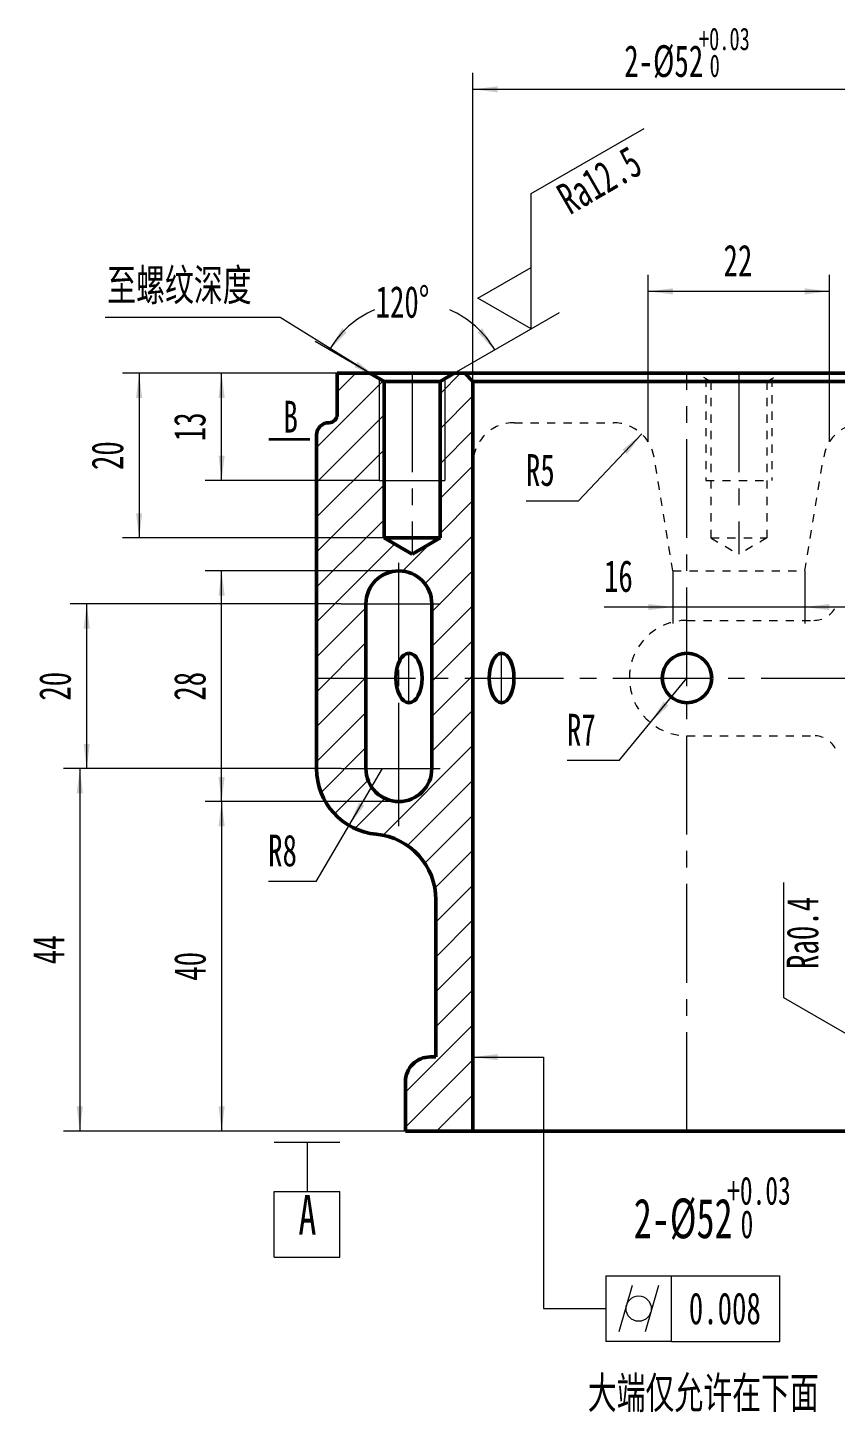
# Model space of a CAD drawing. Header units: millimetres. Extents: x -420 to 420, y -297 to 297.
# Drawn here: x -111.8 to -13.7, y 26.7 to 194.8 of the extents above; entities that cross this region are included whole.
import ezdxf

# ---------------------------------------------------------------- set-up
doc = ezdxf.new("R2010")
doc.units = ezdxf.units.MM
doc.set_wipeout_variables(frame=1)
doc.linetypes.add('点画线', pattern=[18, 12, -2, 2, -2])
doc.linetypes.add('虚线', pattern=[2, 1, -1])
doc.layers.get('0').update_dxf_attribs({"lineweight": 35})
for name, color, linetype, lineweight in [('EB0', 7, 'Continuous', 35), ('中心线层', 1, '点画线', 18), ('剖面线层', 7, 'Continuous', 18), ('尺寸线层', 7, 'Continuous', 18), ('虚线层', 6, '虚线', 18)]:
    doc.layers.add(name, color=color, linetype=linetype, lineweight=lineweight)
doc.styles.add('标准', font='', dxfattribs={"width": 0.667})
doc.styles.get('标准').set_extended_font_data('宋体')
doc.dimstyles.new('标准', dxfattribs={"dimtxt": 3.853125, "dimasz": 3, "dimexe": 2, "dimexo": 0, "dimgap": 1.672723958333334, "dimtad": 1, "dimdec": 3, "dimdsep": 46, "dimtxsty": '标准', "dimblk": '_CAXARROW', "dimcen": 0, "dimdle": 5, "dimclrd": 256, "dimclre": 256, "dimclrt": 256, "dimazin": 2, "dimtfac": 0.7071067811865475, "dimtdec": 3, "dimtofl": 0, "dimtmove": 0, "dimatfit": 3, "dimfxl": 0, "dimfrac": 2, "dimtolj": 1, "dimtzin": 0, "dimlwd": 18, "dimarcsym": 0})

# ---------------------------------------------------------------- blocks, each defined once
blk = doc.blocks.new('*X4')
at = {"layer": '尺寸线层', "linetype": 'Continuous', "lineweight": 18}
blk.add_hatch(color=256, dxfattribs=at).paths.add_polyline_path([(7.105427357601002e-15, -1.4210854715202e-14), (3.000000000000007, 0.3749999999999858), (3.000000000000007, -0.3750000000000142)], flags=0)
for p, q in [((7.105427357601002e-15, -1.4210854715202e-14), (8.588044596506116, -1.4210854715202e-14)), ((8.588044596506116, -1.4210854715202e-14), (8.588044596506116, -30.53834614392299)), ((16.12982955799209, -26.53834614392299), (24.12982955799209, -26.53834614392299)), ((16.12982955799209, -26.53834614392299), (16.12982955799209, -34.53834614392299)), ((24.12982955799209, -34.53834614392299), (24.12982955799209, -26.53834614392299)), ((24.12982955799209, -26.53834614392299), (37.28772955799207, -26.53834614392299)), ((37.28772955799207, -34.53834614392299), (37.28772955799207, -26.53834614392299)), ((19.32982955799208, -27.73834614392304), (17.72982955799211, -33.338346143923)), ((22.52982955799207, -27.73834614392304), (20.9298295579921, -33.338346143923)), ((8.588044596506116, -30.53834614392299), (16.12982955799209, -30.53834614392299)), ((24.12982955799209, -34.53834614392299), (16.12982955799209, -34.53834614392299)), ((24.12982955799209, -34.53834614392299), (37.28772955799207, -34.53834614392299))]:
    blk.add_line(p, q, dxfattribs=at)
blk.add_circle((20.12982955799209, -30.53834614392299), 1.536, dxfattribs=at)
at = {"layer": '尺寸线层', "linetype": 'Continuous', "lineweight": 18, "insert": (30.60169479236711, -30.53834614392299), "char_height": 3.853125, "width": 13.139557745625, "attachment_point": 5, "line_spacing_factor": 1.150569886022796, "style": '标准'}
blk.add_mtext('\\T1.001;0.008', dxfattribs=at)
blk = doc.blocks.new('*X5')
at = {"layer": '尺寸线层', "linetype": 'Continuous', "lineweight": 18, "char_height": 4.81640625, "attachment_point": 1, "line_spacing_factor": 1.150569886022796, "style": '标准'}
for s, insert, width in [('\\T1.001;{\\H0.707107x;+0.03}', (-26.85798151883922, 55.34763865284432), 16.1666055843606), ('\\T1.001;2-%%C52', (-38.19858261182418, 52.69276809815682), 38.5797991624856), ('\\T1.001;{\\H0.707107x;0}', (-25.22837782218926, 51.28207642237557), 16.1666055843606)]:
    blk.add_mtext(s, dxfattribs=dict(at, insert=insert, width=width))
blk = doc.blocks.new('*X6')
at = {"layer": '尺寸线层', "linetype": 'Continuous', "lineweight": 18, "transparency": 16777216}
for points in [[(-75.18192948906096, 155.7230660891366), (-73.0984920971191, 157.8350606095965), (-73.63050144650856, 158.3637060977662)], [(-55.09070055293017, 155.7230660891368), (-57.17413794487203, 157.8350606095966), (-56.64212859548252, 158.3637060977662)]]:
    blk.add_hatch(color=256, dxfattribs=at).paths.add_polyline_path(points, flags=0)
for p, q in [((-70.26836582856447, 152.8862187870686), (-76.9139802966298, 156.7230660891366)), ((-60.00426421342672, 152.8862187870686), (-53.35864974536128, 156.7230660891368))]:
    blk.add_line(p, q, dxfattribs=at)
for radius, start, end in [(11.59967643462557, 113.2395117739876, 149.9999999999984), (11.59967643462558, 30.00000000000072, 66.76048822601142)]:
    blk.add_arc((-65.1363150209956, 149.9232278718239), radius, start, end, dxfattribs=at)
at = {"layer": '尺寸线层', "linetype": 'Continuous', "lineweight": 18, "transparency": 16777216, "insert": (-66.2999694741206, 161.5229043064495), "char_height": 3.853125, "width": 9.603019110000005, "attachment_point": 5, "line_spacing_factor": 1.150569886022796, "style": '标准'}
blk.add_mtext('\\T1.001;120%%D', dxfattribs=at)
blk = doc.blocks.new('_CAXARROW')
blk.add_hatch(color=256).paths.add_polyline_path([(0, 0), (-1, 0.125), (-1, -0.125)], flags=0)
blk = doc.blocks.new('*X7')
at = {"layer": '尺寸线层', "linetype": 'Continuous', "lineweight": 18, "transparency": 16777216}
for points in [[(-36.4363150209918, 162.8317230713685), (-33.4363150209918, 162.4567230713685), (-33.4363150209918, 163.2067230713685)], [(-14.4363150209918, 162.8317230713685), (-17.4363150209918, 162.4567230713685), (-17.4363150209918, 163.2067230713685)]]:
    blk.add_hatch(color=256, dxfattribs=at).paths.add_polyline_path(points, flags=0)
for p, q in [((-36.4363150209918, 144.5431704995143), (-36.4363150209918, 164.8317230713685)), ((-14.4363150209918, 144.5431704995143), (-14.4363150209918, 164.8317230713685)), ((-14.4363150209918, 162.8317230713685), (-36.4363150209918, 162.8317230713685))]:
    blk.add_line(p, q, dxfattribs=at)
at = {"layer": '尺寸线层', "linetype": 'Continuous', "lineweight": 18, "transparency": 16777216, "insert": (-25.55054377099179, 166.5717230713685), "char_height": 3.853125, "width": 4.864389729374999, "attachment_point": 5, "line_spacing_factor": 1.150569886022796, "style": '标准'}
blk.add_mtext('\\T1.001;22', dxfattribs=at)
blk = doc.blocks.new('*X8')
at = {"layer": '尺寸线层', "linetype": 'Continuous', "lineweight": 18, "transparency": 16777216}
for points in [[(-33.43631502099186, 124.5028872782784), (-36.43631502099186, 124.1278872782784), (-36.43631502099186, 124.8778872782784)], [(-17.43631502099174, 124.5028872782784), (-14.43631502099174, 124.1278872782784), (-14.43631502099174, 124.8778872782784)]]:
    blk.add_hatch(color=256, dxfattribs=at).paths.add_polyline_path(points, flags=0)
for p, q in [((-33.43631502099186, 128.8862187870688), (-33.43631502099186, 122.5028872782784)), ((-17.43631502099174, 128.8862187870689), (-17.43631502099174, 122.5028872782784)), ((-12.43631502099174, 124.5028872782784), (-41.79948502099182, 124.5028872782784))]:
    blk.add_line(p, q, dxfattribs=at)
at = {"layer": '尺寸线层', "linetype": 'Continuous', "lineweight": 18, "transparency": 16777216, "insert": (-40.06785080224185, 128.2428872782784), "char_height": 3.853125, "width": 4.564552385624999, "attachment_point": 5, "line_spacing_factor": 1.150569886022796, "style": '标准'}
blk.add_mtext('\\T1.001;16', dxfattribs=at)
blk = doc.blocks.new('*X9')
at = {"layer": '尺寸线层', "linetype": 'Continuous', "lineweight": 18, "transparency": 16777216}
blk.add_hatch(color=256, dxfattribs=at).paths.add_polyline_path([(-37.23615233439193, 145.5187511295164), (-39.02519128584368, 143.0815468643412), (-39.57007113722676, 143.596916583627)], flags=0)
for p, q in [((-37.23615233439193, 145.5187511295164), (-44.9461634254634, 137.3672638762752)), ((-44.9461634254634, 137.3672638762752), (-51.27732342546341, 137.3672638762752))]:
    blk.add_line(p, q, dxfattribs=at)
at = {"layer": '尺寸线层', "linetype": 'Continuous', "lineweight": 18, "transparency": 16777216, "insert": (-49.55996717546337, 141.1072638762752), "char_height": 3.853125, "width": 4.950057541875005, "attachment_point": 5, "line_spacing_factor": 1.150569886022796, "style": '标准'}
blk.add_mtext('\\T1.001;R5', dxfattribs=at)
blk = doc.blocks.new('*X54')
at = {"layer": '尺寸线层', "linetype": 'Continuous', "lineweight": 18}
blk.add_hatch(color=256, dxfattribs=at).paths.add_polyline_path([(-69.40234042478005, 152.3862187870686), (-72.15073311423203, 153.6459658349187), (-71.75607560431655, 154.2837318185423)], flags=0)
for p, q in [((-81.14382233567318, 159.6519935895165), (-102.4396223356732, 159.6519935895165)), ((-69.40234042478005, 152.3862187870686), (-81.14382233567318, 159.6519935895165))]:
    blk.add_line(p, q, dxfattribs=at)
at = {"layer": '尺寸线层', "linetype": 'Continuous', "lineweight": 18, "insert": (-93.39880710129817, 163.3919935895165), "char_height": 3.853125, "width": 26.846407745625, "attachment_point": 5, "line_spacing_factor": 1.150569886022796, "style": '标准'}
blk.add_mtext('\\T1.001;至螺纹深度', dxfattribs=at)
blk = doc.blocks.new('*X57')
at = {"layer": '尺寸线层', "linetype": 'Continuous', "lineweight": 18, "transparency": 16777216}
blk.add_hatch(color=256, dxfattribs=at).paths.add_polyline_path([(-72.78845721462619, 97.98838263051948), (-71.5922399618529, 100.7650153545518), (-70.94556782217643, 100.385127023899)], flags=0)
for q in [(-68.73631502099545, 104.8862187870686), (-82.59691369755228, 91.17876857805896)]:
    blk.add_line((-76.78877322649856, 91.17876857805896), q, dxfattribs=at)
at = {"layer": '尺寸线层', "linetype": 'Continuous', "lineweight": 18, "transparency": 16777216, "insert": (-80.87241846317731, 94.91876857805896), "char_height": 3.853125, "width": 4.971474494999995, "attachment_point": 5, "line_spacing_factor": 1.150569886022796, "style": '标准'}
blk.add_mtext('\\T1.001;R8', dxfattribs=at)
blk = doc.blocks.new('*X58')
at = {"layer": '尺寸线层', "linetype": 'Continuous', "lineweight": 18, "transparency": 16777216}
for points in [[(-88.27570611492143, 100.8862187870686), (-87.90070611492143, 97.88621878706863), (-88.65070611492143, 97.88621878706863)], [(-88.27570611492143, 60.88621878706863), (-87.90070611492143, 63.88621878706863), (-88.65070611492143, 63.88621878706863)]]:
    blk.add_hatch(color=256, dxfattribs=at).paths.add_polyline_path(points, flags=0)
for p, q in [((-66.7363150209955, 100.8862187870686), (-90.27570611492143, 100.8862187870686)), ((-88.27570611492143, 100.8862187870686), (-88.27570611492143, 60.88621878706863)), ((-65.93631502099589, 60.88621878706863), (-90.27570611492143, 60.88621878706863))]:
    blk.add_line(p, q, dxfattribs=at)
at = {"layer": '尺寸线层', "linetype": 'Continuous', "lineweight": 18, "transparency": 16777216, "insert": (-92.10851291179638, 80.88621378706864), "char_height": 3.853125, "width": 5.014308401249998, "attachment_point": 5, "rotation": 90, "line_spacing_factor": 1.150569886022796, "style": '标准'}
blk.add_mtext('\\T1.001;40', dxfattribs=at)
blk = doc.blocks.new('*X59')
at = {"layer": '尺寸线层', "linetype": 'Continuous', "lineweight": 18, "transparency": 16777216}
for points in [[(-88.27570611492138, 128.8862187870686), (-88.65070611492138, 125.8862187870686), (-87.90070611492138, 125.8862187870686)], [(-88.27570611492143, 100.8862187870686), (-88.65070611492143, 103.8862187870686), (-87.90070611492143, 103.8862187870686)]]:
    blk.add_hatch(color=256, dxfattribs=at).paths.add_polyline_path(points, flags=0)
for p, q in [((-66.73631502099545, 128.8862187870686), (-90.27570611492138, 128.8862187870686)), ((-88.27570611492143, 100.8862187870686), (-88.27570611492138, 128.8862187870686)), ((-66.7363150209955, 100.8862187870686), (-90.27570611492143, 100.8862187870686))]:
    blk.add_line(p, q, dxfattribs=at)
at = {"layer": '尺寸线层', "linetype": 'Continuous', "lineweight": 18, "transparency": 16777216, "insert": (-92.12279088054639, 114.8862237870686), "char_height": 3.853125, "width": 4.885806682500011, "attachment_point": 5, "rotation": 89.99999999999994, "line_spacing_factor": 1.150569886022796, "style": '标准'}
blk.add_mtext('\\T1.001;28', dxfattribs=at)
blk = doc.blocks.new('*X60')
at = {"layer": '尺寸线层', "linetype": 'Continuous', "lineweight": 18, "transparency": 16777216}
for points in [[(-88.27570611492143, 152.8862187870686), (-88.65070611492143, 149.8862187870686), (-87.90070611492143, 149.8862187870686)], [(-88.27570611492143, 139.8862187870686), (-88.65070611492143, 142.8862187870686), (-87.90070611492143, 142.8862187870686)]]:
    blk.add_hatch(color=256, dxfattribs=at).paths.add_polyline_path(points, flags=0)
for p, q in [((-69.1363150209956, 152.8862187870686), (-90.27570611492143, 152.8862187870686)), ((-88.27570611492143, 139.8862187870686), (-88.27570611492143, 152.8862187870686)), ((-69.1363150209956, 139.8862187870686), (-90.27570611492143, 139.8862187870686))]:
    blk.add_line(p, q, dxfattribs=at)
at = {"layer": '尺寸线层', "linetype": 'Continuous', "lineweight": 18, "transparency": 16777216, "insert": (-92.12992986492138, 146.3862237870686), "char_height": 3.853125, "width": 4.521718479374996, "attachment_point": 5, "rotation": 90, "line_spacing_factor": 1.150569886022796, "style": '标准'}
blk.add_mtext('\\T1.001;13', dxfattribs=at)
blk = doc.blocks.new('*X61')
at = {"layer": '尺寸线层', "linetype": 'Continuous', "lineweight": 18, "transparency": 16777216}
for points in [[(-98.29745589778571, 152.8862187870686), (-97.92245589778571, 149.8862187870686), (-98.67245589778571, 149.8862187870686)], [(-98.29745589778571, 132.8862187870686), (-97.92245589778571, 135.8862187870686), (-98.67245589778571, 135.8862187870686)]]:
    blk.add_hatch(color=256, dxfattribs=at).paths.add_polyline_path(points, flags=0)
for p, q in [((-68.53631502099563, 152.8862187870686), (-100.2974558977857, 152.8862187870686)), ((-98.29745589778571, 152.8862187870686), (-98.29745589778571, 132.8862187870686)), ((-68.53631502099557, 132.8862187870686), (-100.2974558977857, 132.8862187870686))]:
    blk.add_line(p, q, dxfattribs=at)
at = {"layer": '尺寸线层', "linetype": 'Continuous', "lineweight": 18, "transparency": 16777216, "insert": (-102.1302626946607, 142.8862137870686), "char_height": 3.853125, "width": 4.928640588749971, "attachment_point": 5, "rotation": 90, "line_spacing_factor": 1.150569886022796, "style": '标准'}
blk.add_mtext('\\T1.001;20', dxfattribs=at)
blk = doc.blocks.new('*X62')
at = {"layer": '尺寸线层', "linetype": 'Continuous', "lineweight": 18, "transparency": 16777216}
blk.add_hatch(color=256, dxfattribs=at).paths.add_polyline_path([(-36.18130536214653, 110.4786258967818), (-34.56600197791886, 113.0342901894663), (-33.98661702538817, 112.5580412243431)], flags=0)
for q in [(-31.73631502099619, 115.8862187870686), (-46.29906502099186, 105.872004099661)]:
    blk.add_line((-39.96790502099185, 105.872004099661), q, dxfattribs=at)
at = {"layer": '尺寸线层', "linetype": 'Continuous', "lineweight": 18, "transparency": 16777216, "insert": (-44.57456978661682, 109.612004099661), "char_height": 3.853125, "width": 4.971474494999995, "attachment_point": 5, "line_spacing_factor": 1.150569886022796, "style": '标准'}
blk.add_mtext('\\T1.001;R7', dxfattribs=at)
blk = doc.blocks.new('*X64')
at = {"layer": '尺寸线层', "linetype": 'Continuous', "lineweight": 35}
for p, q in [((-2.494323435578508, -1.205152455108248), (2.505676564421492, -1.205152455108248)), ((161.0992192666867, -1.205152455108248), (166.0992192666867, -1.205152455108248))]:
    blk.add_line(p, q, dxfattribs=at)
at = {"layer": '尺寸线层', "linetype": 'Continuous', "lineweight": 18, "char_height": 3.853125, "attachment_point": 7, "line_spacing_factor": 1.150569886022796, "style": '标准'}
for insert, width in [((-0.6974728206683135, -0.4202559401641111), 2.462949609375), ((162.7598849026901, -0.3601166441608257), 2.462949609374988)]:
    blk.add_mtext('\\T1.001;B', dxfattribs=dict(at, insert=insert, width=width))
blk = doc.blocks.new('*X69')
at = {"layer": '尺寸线层', "linetype": 'Continuous', "lineweight": 18}
for p, q in [((-8.526512829121202e-14, 16.42076541618366), (13.72878895704921, 24.34708541618375)), ((7.105427357601002e-15, 0), (-8.526512829121202e-14, 16.42076541618366)), ((-6.464000000000013, 3.731992140041712), (-3.552713678800501e-14, 7.46398428008348)), ((7.105427357601002e-15, 0), (-6.464000000000013, 3.731992140041712)), ((-2.681030642571464, -1.547893763194168), (3.464101615137821, 1.999999999999886))]:
    blk.add_line(p, q, dxfattribs=at)
at = {"layer": '尺寸线层', "linetype": 'Continuous', "lineweight": 18, "insert": (7.549690688524589, 17.61264412407351), "char_height": 3.853125, "width": 22.54294235395696, "attachment_point": 5, "rotation": 30.000000000000323, "line_spacing_factor": 1.150569886022796, "style": '标准'}
blk.add_mtext('\\T1.001; Ra12.5 ', dxfattribs=at)
blk = doc.blocks.new('*X78')
at = {"layer": '尺寸线层', "linetype": 'Continuous', "lineweight": 18}
for p, q in [((-14.22080000000003, 8.210382708091814), (-14.22080000000006, 22.23144270809181)), ((0, 0), (-14.22080000000003, 8.210382708091814)), ((-6.463999999999996, -3.73199214004174), (-6.464000000000012, 3.73199214004174)), ((0, 0), (-6.463999999999996, -3.73199214004174))]:
    blk.add_line(p, q, dxfattribs=at)
at = {"layer": '尺寸线层', "linetype": 'Continuous', "lineweight": 18, "insert": (-11.93550379000002, 15.22091270809182), "char_height": 3.853125, "width": 16.46192685000001, "attachment_point": 5, "rotation": 90.00000000000013, "line_spacing_factor": 1.150569886022796, "style": '标准'}
blk.add_mtext('\\T1.001; Ra0.4 ', dxfattribs=at)
blk = doc.blocks.new('*X80')
at = {"layer": '尺寸线层', "linetype": 'Continuous', "lineweight": 18, "char_height": 3.853125, "attachment_point": 1, "line_spacing_factor": 1.150569886022796, "style": '标准'}
for s, insert, width in [('\\T1.001;{\\H0.707107x;+0.03}', (-30.28699218222971, 194.8417459395161), 12.93328446748848), ('\\T1.001;2-%%C52', (-39.35947305661768, 192.7178494957661), 30.86383932998848), ('\\T1.001;{\\H0.707107x;0}', (-28.98330922490974, 191.5892961551411), 12.93328446748848)]:
    blk.add_mtext(s, dxfattribs=dict(at, insert=insert, width=width))
blk = doc.blocks.new('*X79')
at = {"layer": '尺寸线层', "linetype": 'Continuous', "lineweight": 18, "transparency": 16777216}
for points in [[(-57.73631502099556, 187.3562865340515), (-54.73631502099556, 186.9812865340515), (-54.73631502099556, 187.7312865340515)], [(-5.736315020995559, 187.3562865340515), (-8.736315020995558, 186.9812865340515), (-8.736315020995558, 187.7312865340515)]]:
    blk.add_hatch(color=256, dxfattribs=at).paths.add_polyline_path(points, flags=0)
for p, q in [((-57.73631502099556, 151.8862187870686), (-57.73631502099556, 189.3562865340515)), ((-5.736315020995562, 151.8862187870686), (-5.736315020995559, 189.3562865340515)), ((-5.736315020995559, 187.3562865340515), (-57.73631502099556, 187.3562865340515))]:
    blk.add_line(p, q, dxfattribs=at)
blk.add_blockref('*X80', (0, 0), dxfattribs=at)
blk = doc.blocks.new('*X96')
at = {"layer": '尺寸线层', "linetype": 'Continuous', "lineweight": 18, "transparency": 16777216}
for points in [[(-105.5059992643275, 104.8862187870686), (-105.1309992643275, 101.8862187870686), (-105.8809992643275, 101.8862187870686)], [(-105.5059992643275, 60.88621878706863), (-105.1309992643275, 63.88621878706863), (-105.8809992643275, 63.88621878706863)]]:
    blk.add_hatch(color=256, dxfattribs=at).paths.add_polyline_path(points, flags=0)
for p, q in [((-73.73631502099545, 104.8862187870686), (-107.5059992643275, 104.8862187870686)), ((-105.5059992643275, 104.8862187870686), (-105.5059992643275, 60.88621878706863)), ((-65.93631502099589, 60.88621878706863), (-107.5059992643275, 60.88621878706863))]:
    blk.add_line(p, q, dxfattribs=at)
at = {"layer": '尺寸线层', "linetype": 'Continuous', "lineweight": 18, "transparency": 16777216, "insert": (-109.3102501237025, 82.88621378706861), "char_height": 3.853125, "width": 5.099976213750026, "attachment_point": 5, "rotation": 90, "line_spacing_factor": 1.150569886022796, "style": '标准'}
blk.add_mtext('\\T1.001;44', dxfattribs=at)
blk = doc.blocks.new('*X97')
at = {"layer": '尺寸线层', "linetype": 'Continuous', "lineweight": 18, "transparency": 16777216}
for points in [[(-104.6641733516709, 124.8862187870686), (-105.0391733516709, 121.8862187870686), (-104.2891733516709, 121.8862187870686)], [(-104.6641733516709, 104.8862187870686), (-105.0391733516709, 107.8862187870686), (-104.2891733516709, 107.8862187870686)]]:
    blk.add_hatch(color=256, dxfattribs=at).paths.add_polyline_path(points, flags=0)
for p, q in [((-73.7363150209955, 124.8862187870686), (-106.6641733516709, 124.8862187870686)), ((-104.6641733516709, 104.8862187870686), (-104.6641733516709, 124.8862187870686)), ((-73.73631502099545, 104.8862187870686), (-106.6641733516709, 104.8862187870686))]:
    blk.add_line(p, q, dxfattribs=at)
at = {"layer": '尺寸线层', "linetype": 'Continuous', "lineweight": 18, "transparency": 16777216, "insert": (-108.4969801485459, 114.8862237870686), "char_height": 3.853125, "width": 4.928640588750014, "attachment_point": 5, "rotation": 90, "line_spacing_factor": 1.150569886022796, "style": '标准'}
blk.add_mtext('\\T1.001;20', dxfattribs=at)

msp = doc.modelspace()

# ---------------------------------------------------------------- hatches: boundary and pattern name
at = {"layer": '剖面线层', "linetype": 'Continuous', "lineweight": 18}
h = msp.add_hatch(dxfattribs=at)
h.set_pattern_fill('无图案', color=256, scale=3, angle=45, style=0, pattern_type=0)
h.set_pattern_definition([(45, (0, 0), (-2.121320343559642, 2.121320343559643), [])])
edge = h.paths.add_edge_path(flags=0)
edge.add_arc((-70.23632036434346, 88.95668160116554), 8.00000534334795, 0, 84.62060359158295)
edge.add_line((-62.23631502099556, 69.88621878706863), (-62.23631502099556, 88.95668160116554))
edge.add_line((-62.93631502089414, 69.88621878706863), (-62.23631502099556, 69.88621878706863))
edge.add_arc((-62.93631502089416, 66.88621878696688), 3.000000000101736, 90, 180.0000000000003)
edge.add_line((-65.93631502099589, 60.88621878706863), (-65.93631502099589, 66.88621878696688))
edge.add_line((-57.73631502099551, 60.88621878706863), (-65.93631502099589, 60.88621878706863))
edge.add_line((-57.73631502099551, 115.8862187870686), (-57.73631502099551, 60.88621878706863))
edge.add_line((-62.73631502099551, 115.8862187870686), (-57.73631502099551, 115.8862187870686))
edge.add_line((-62.73631502099551, 104.8862187870686), (-62.73631502099551, 115.8862187870686))
edge.add_arc((-66.73631502099545, 104.8862187870686), 4.000000000000014, 270, 359.9999999999998)
edge.add_arc((-66.73631502099542, 104.8862187870686), 4.000000000000028, 180, 269.9999999999998)
edge.add_line((-70.7363150209955, 115.8862187870686), (-70.7363150209955, 104.8862187870686))
edge.add_line((-76.73631502099539, 115.8862187870686), (-70.7363150209955, 115.8862187870686))
edge.add_line((-76.73631502099539, 104.8862187870686), (-76.73631502099539, 115.8862187870686))
edge.add_arc((-68.73631502099548, 104.8862187870686), 7.999999999999915, 179.9999999999999, 264.620603591583)
edge = h.paths.add_edge_path(flags=0)
edge.add_line((-61.1363150209956, 139.8862187870686), (-61.73631502099556, 139.8862187870686))
edge.add_line((-61.1363150209956, 152.2326289485824), (-61.1363150209956, 139.8862187870686))
edge.add_line((-61.73631502099551, 151.8862187870686), (-61.1363150209956, 152.2326289485824))
edge.add_line((-61.73631502099556, 139.8862187870686), (-61.73631502099551, 151.8862187870686))
edge.add_line((-68.53631502099557, 139.8862187870686), (-69.1363150209956, 139.8862187870686))
edge.add_line((-68.53631502099563, 151.8862187870686), (-68.53631502099557, 139.8862187870686))
edge.add_line((-69.13631502099565, 152.2326289485824), (-68.53631502099563, 151.8862187870686))
edge.add_line((-69.1363150209956, 139.8862187870686), (-69.13631502099565, 152.2326289485824))
edge.add_line((-70.7363150209955, 115.8862187870686), (-76.73631502099539, 115.8862187870686))
edge.add_line((-70.7363150209955, 124.8862187870686), (-70.7363150209955, 115.8862187870686))
edge.add_arc((-66.73631502099549, 124.8862187870686), 4, 90.0000000000002, 180.0000000000002)
edge.add_arc((-66.73631502099553, 124.8862187870686), 4.000000000000014, 2.035554996136644e-13, 89.9999999999998)
edge.add_line((-62.73631502099551, 115.8862187870686), (-62.73631502099551, 124.8862187870686))
edge.add_line((-57.73631502099551, 115.8862187870686), (-62.73631502099551, 115.8862187870686))
edge.add_line((-57.73631502099551, 141.8862187869669), (-57.73631502099551, 115.8862187870686))
edge.add_line((-57.73631502099556, 151.8862187870686), (-57.73631502099551, 141.8862187869669))
edge.add_line((-58.73631502099551, 152.8862187870686), (-57.73631502099556, 151.8862187870686))
edge.add_line((-60.00426421342672, 152.8862187870686), (-58.73631502099551, 152.8862187870686))
edge.add_line((-61.1363150209956, 152.2326289485824), (-60.00426421342672, 152.8862187870686))
edge.add_line((-61.1363150209956, 139.8862187870686), (-61.1363150209956, 152.2326289485824))
edge.add_line((-61.73631502099556, 139.8862187870686), (-61.1363150209956, 139.8862187870686))
edge.add_line((-61.73631502099562, 132.8862187870686), (-61.73631502099556, 139.8862187870686))
edge.add_line((-65.1363150209956, 130.9232278718239), (-61.73631502099562, 132.8862187870686))
edge.add_line((-68.53631502099557, 132.8862187870686), (-65.1363150209956, 130.9232278718239))
edge.add_line((-68.53631502099557, 139.8862187870686), (-68.53631502099557, 132.8862187870686))
edge.add_line((-69.1363150209956, 139.8862187870686), (-68.53631502099557, 139.8862187870686))
edge.add_line((-69.1363150209956, 152.2326289485824), (-69.1363150209956, 139.8862187870686))
edge.add_line((-70.26836582856447, 152.8862187870686), (-69.1363150209956, 152.2326289485824))
edge.add_line((-74.23631502099545, 152.8862187870686), (-70.26836582856447, 152.8862187870686))
edge.add_line((-74.23631502099545, 147.8863288069006), (-74.23631502099545, 152.8862187870686))
edge.add_arc((-75.23631502079205, 147.8862187868654), 1.000000005849017, 269.9999999884763, 360.0063036721307)
edge.add_arc((-75.23631502099319, 145.3862187870665), 1.499999993949871, 89.99999999999946, 180)
edge.add_line((-76.73631502099539, 115.8862187870686), (-76.73631502099545, 145.3862187870665))

# ---------------------------------------------------------------- linework, layer by layer
at = {"layer": 'EB0', "linetype": 'Continuous', "lineweight": 50}
for p, q in [((-74.23631502099545, 152.8862187870686), (77.36368497900355, 152.8862187870686)), ((-74.23631502099545, 152.8862187870686), (-74.23631502099528, 147.8862187869496)), ((-68.53631502099563, 151.8862187870686), (-70.26836582856447, 152.8862187870686)), ((-68.53631502099563, 151.8862187870686), (-68.53631502099557, 132.8862187870686)), ((-68.53631502099563, 151.8862187870686), (-61.73631502099551, 151.8862187870686)), ((-61.73631502099556, 151.8862187870686), (-60.00426421342672, 152.8862187870686)), ((-61.73631502099551, 151.8862187870686), (-61.73631502099562, 132.8862187870686)), ((-57.73631502099556, 151.8862187870686), (-58.73631502099556, 152.8862187870686)), ((-57.73631502099556, 151.8862187870686), (-5.736315020995562, 151.8862187870686)), ((-57.73631502099551, 60.88621878706869), (-57.73631502099556, 151.8862187870686)), ((-76.73631502099539, 104.8862187870686), (-76.73631502099545, 145.3862193265462)), ((-68.53631502099557, 132.8862187870686), (-65.1363150209956, 130.9232278718239)), ((-68.53631502099557, 132.8862187870686), (-61.73631502099579, 132.8862187870686)), ((-61.73631502099562, 132.8862187870686), (-65.1363150209956, 130.9232278718239)), ((-70.7363150209955, 124.8862187870686), (-70.7363150209955, 104.8862187870687)), ((-62.73631502099551, 124.8862187870686), (-62.73631502099551, 104.8862187870687)), ((-62.23631502099551, 69.88621878706863), (-62.23631502099556, 88.95668356373477)), ((-62.93631483747652, 69.88621878706863), (-62.23631502099556, 69.88621878706863)), ((-65.93631502099589, 60.88621878706869), (-65.93631502099583, 66.8862187869247)), ((-65.93631502099589, 60.88621878706863), (69.06368497900428, 60.88621878706863))]:
    msp.add_line(p, q, dxfattribs=at)
at = {"layer": 'EB0', "linetype": 'Continuous', "lineweight": 18}
for p, q in [((-69.1363150209956, 152.2326289485824), (-69.1363150209956, 139.8862187870686)), ((-61.1363150209956, 152.2326289485824), (-61.1363150209956, 139.8862187870686)), ((-69.1363150209956, 139.8862187870686), (-61.1363150209956, 139.8862187870686))]:
    msp.add_line(p, q, dxfattribs=at)
at = {"layer": 'EB0', "color": 7, "linetype": 'Continuous', "lineweight": 18}
for p, q in [((-81.89501850898245, 59.55288545373529), (-73.89501850898245, 59.55288545373529)), ((-77.89501850898245, 59.55288545373529), (-77.89501850898245, 53.55288545373529)), ((-81.89501850898246, 53.55288545373546), (-73.89501850898246, 53.55288545373526)), ((-81.89501850898245, 45.55288545382378), (-81.89501850898245, 53.55288545373529)), ((-73.89501850898245, 45.55288545382378), (-73.89501850898245, 53.55288545373529)), ((-81.89501850898246, 45.55288545373511), (-73.89501850898246, 45.55288545373531))]:
    msp.add_line(p, q, dxfattribs=at)
at = {"layer": 'EB0', "linetype": 'Continuous', "lineweight": 50}
msp.add_circle((-31.73631502099619, 115.8862187870686), 3, dxfattribs=at)
for centre, radius, start, end in [((-75.23631502099317, 145.3862187870665), 1.500000000002217, 90, 180.0000000000738), ((-75.23631502079206, 147.8862187868654), 0.9999999997966711, 270.0000000048227, 9.648530683649687e-09), ((-66.7363150209955, 124.8862187870686), 4, 0, 180), ((-68.73631502099545, 104.8862187870686), 8, 180, 264.6206219475832), ((-66.73631502099545, 104.8862187870686), 4, 180, 0), ((-70.23632036434344, 88.95668160116554), 8.000005343348153, 1.481241919259231e-05, 84.62058523895499), ((-62.93631502089414, 66.88621878696688), 3.00000000010175, 90.00000000080783, 180.0000000016157)]:
    msp.add_arc(centre, radius, start, end, dxfattribs=at)
for centre, major_axis, ratio in [((-65.51130439392318, 115.8862187870685), (1.836970198721029e-16, 3), 0.53335815010837), ((-54.25297414472556, 115.8862187870685), (1.836970198721041e-16, 3.000000000000018), 0.4999990835560879)]:
    msp.add_ellipse(centre, major_axis=major_axis, ratio=ratio, dxfattribs=at)
at = {"layer": '中心线层', "linetype": '点画线', "lineweight": 18}
for p, q in [((-65.1363150209956, 152.8862187870686), (-65.1363150209956, 130.9232278718239)), ((-31.73631502099556, 60.88621878706869), (-31.73631502099556, 152.8862187870686)), ((-25.4363150209918, 152.8862187870686), (-25.4363150209918, 130.9232278718239)), ((-66.7363150209955, 117.8862187870686), (-66.7363150209955, 131.8862187870686)), ((-66.7363150209955, 100.8862187870686), (-66.73631502099545, 128.8862187870686)), ((-73.7363150209955, 124.8862187870686), (-59.73631502099551, 124.8862187870686)), ((-65.51130439392318, 112.8862187870685), (-65.51130439392318, 118.8862187870686)), ((-54.25297414472556, 112.8862187870685), (-54.25297414472556, 118.8862187870685)), ((-76.73631502099539, 115.8862187870686), (75.24812795387237, 115.8862187870686)), ((-66.73631502099545, 97.88621878706863), (-66.73631502099545, 111.8862187870686)), ((-73.73631502099545, 104.8862187870686), (-59.73631502099545, 104.8862187870686))]:
    msp.add_line(p, q, dxfattribs=at)
at = {"layer": '虚线层', "color": 6, "linetype": '虚线', "lineweight": 18}
for p, q in [((-28.83631502099183, 151.8862187870686), (-30.56836582856067, 152.8862187870686)), ((-29.4363150209918, 152.2326289485824), (-29.4363150209918, 139.8862187870686)), ((-28.83631502099183, 151.8862187870687), (-28.83631502099178, 132.8862187870686)), ((-22.03631502099176, 151.8862187870686), (-20.30426421342293, 152.8862187870686)), ((-22.03631502099176, 151.8862187870686), (-22.03631502099182, 132.8862187870686)), ((-21.4363150209918, 152.2326289485824), (-21.4363150209918, 139.8862187870686)), ((-52.7363150208937, 146.8862187870686), (-40.67195046314112, 146.8862187870686)), ((-33.43631502099186, 128.8862187870688), (-35.7399808437317, 142.7082137235082)), ((-17.43631502099174, 128.8862187870688), (-15.1326491982519, 142.7082137235082)), ((-29.4363150209918, 139.8862187870686), (-21.4363150209918, 139.8862187870686)), ((-28.83631502099178, 132.8862187870686), (-22.03631502099199, 132.8862187870686)), ((-28.83631502099178, 132.8862187870686), (-25.4363150209918, 130.9232278718239)), ((-22.03631502099182, 132.8862187870686), (-25.4363150209918, 130.9232278718239)), ((-33.43631502099186, 128.8862187870688), (-17.43631502099174, 128.8862187870689)), ((-31.73631502099624, 122.8862187870686), (-16.33184729246148, 122.8862187870686)), ((-31.73631502099619, 108.8862187870686), (-16.33184729246148, 108.8862187870686))]:
    msp.add_line(p, q, dxfattribs=at)
for centre, radius, start, end in [((-52.7363150208937, 141.8862187869669), 5.00000000010175, 90.00000000048233, 180.000000000964), ((-40.6719504632307, 141.8862187866806), 5.000000000388051, 9.462322210789276, 90), ((-10.2006795787529, 141.8862187866806), 5.000000000388042, 90.00000000102608, 170.5376777902379), ((-16.33184910635271, 125.8862254632729), 3.000006676204842, 270.0000346426934, 330.8035040511046), ((-31.73631502099619, 115.8862187870686), 7, 90, 270), ((-16.33184910635271, 105.8862121108643), 3.000006676204838, 29.19649594889663, 89.99996535730783)]:
    msp.add_arc(centre, radius, start, end, dxfattribs=at)

# ---------------------------------------------------------------- block references
at = {"layer": 'EB0', "linetype": 'Continuous', "lineweight": 18}
msp.add_blockref('*X64', (-80.05665638790748, 146.1083514643405), dxfattribs=at)
at = {"layer": '尺寸线层', "linetype": 'Continuous', "lineweight": 18}
for name, p in [('*X54', (0, 0)), ('*X78', (-5.736315020995564, 68.84234969432983)), ('*X5', (0, 0))]:
    msp.add_blockref(name, p, dxfattribs=at)

# ---------------------------------------------------------------- texts
at = {"layer": '尺寸线层', "linetype": 'Continuous', "lineweight": 18, "attachment_point": 1, "line_spacing_factor": 1.150569886022796, "style": '标准'}
for s, insert, char_height, width in [('\\T1.001;A', (-78.94587960044895, 53.12740389546932), 4.81640625, 8), ('\\T1.001;大端仅允许在下面', (-43.79035322823415, 31.03213432622465), 3.853125, 55.76443157215331)]:
    msp.add_mtext(s, dxfattribs=dict(at, insert=insert, char_height=char_height, width=width))

# ---------------------------------------------------------------- dimensions: what is measured, and where the dimension line sits
at = {"layer": '尺寸线层', "linetype": 'Continuous', "lineweight": 18}
for base, p1, p2, picture, middle in [((-36.4363150209918, 162.8317230713685), (-14.4363150209918, 144.5431704995143), (-36.4363150209918, 144.5431704995143), '*X7', (-25.43632002099179, 166.5717230713685)), ((-33.43631502099186, 124.5028872782784), (-17.43631502099174, 128.8862187870689), (-33.43631502099186, 128.8862187870688), '*X8', (-39.96790502099185, 128.2428872782784))]:
    dim = msp.add_linear_dim(base=base, p1=p1, p2=p2, dimstyle='标准', override={"dimsah": 1, "dimtfill": 1, "dimtzin": 0}, dxfattribs=at)
    dim.commit()
    dim.dimension.update_dxf_attribs({"geometry": picture, "text_midpoint": middle})
dim = msp.add_angular_dim_2l(base=(-65.1363150209956, 161.5229043064495), line1=((-68.53631502099563, 151.8862187870686), (-70.26836582856447, 152.8862187870686)), line2=((-61.73631502099556, 151.8862187870686), (-60.00426421342672, 152.8862187870686)), dimstyle='标准', override={"dimtad": 1, "dimtih": 1, "dimtoh": 1, "dimsah": 1, "dimtix": 1, "dimtfill": 1, "dimtzin": 0}, dxfattribs=at)
dim.commit()
dim.dimension.update_dxf_attribs({"geometry": '*X6', "text_midpoint": (-65.1363150209956, 161.5229043064495)})
for base, p1, p2, picture, middle in [((-98.29745589778571, 132.8862187870686), (-68.53631502099563, 152.8862187870686), (-68.53631502099557, 132.8862187870686), '*X61', (-102.0374558977857, 142.8862137870686)), ((-88.27570611492143, 152.8862187870686), (-69.1363150209956, 139.8862187870686), (-69.1363150209956, 152.8862187870686), '*X60', (-92.01570611492139, 146.3862237870686)), ((-88.27570611492138, 128.8862187870686), (-66.7363150209955, 100.8862187870686), (-66.73631502099545, 128.8862187870686), '*X59', (-92.01570611492139, 114.8862237870686)), ((-104.6641733516709, 124.8862187870686), (-73.73631502099545, 104.8862187870686), (-73.7363150209955, 124.8862187870686), '*X97', (-108.4041733516709, 114.8862237870686)), ((-105.5059992643275, 60.88621878706863), (-73.73631502099545, 104.8862187870686), (-65.93631502099589, 60.88621878706863), '*X96', (-109.2459992643275, 82.88621378706861)), ((-88.27570611492143, 60.88621878706863), (-66.7363150209955, 100.8862187870686), (-65.93631502099589, 60.88621878706863), '*X58', (-92.01570611492139, 80.88621378706864))]:
    dim = msp.add_linear_dim(base=base, p1=p1, p2=p2, angle=90, dimstyle='标准', override={"dimsah": 1, "dimtfill": 1, "dimtzin": 0}, dxfattribs=at)
    dim.commit()
    dim.dimension.update_dxf_attribs({"geometry": picture, "text_midpoint": middle})
for center, mpoint, picture, middle in [((-40.6719504632307, 141.8862187866806), (-37.23615233439193, 145.5187511295164), '*X9', (-49.44574342546338, 137.5079774179418)), ((-31.73631502099619, 115.8862187870686), (-36.18130536214653, 110.4786258967818), '*X62', (-44.46748502099183, 106.0127176413277)), ((-68.73631502099545, 104.8862187870686), (-72.78845721462619, 97.98838263051948), '*X57', (-80.76533369755231, 91.31948211972563))]:
    dim = msp.add_radius_dim(center=center, mpoint=mpoint, dimstyle='标准', override={"dimtih": 1, "dimtoh": 1, "dimpost": 'R<>', "dimsah": 1, "dimtmove": 2, "dimtfill": 1, "dimtzin": 0}, dxfattribs=at)
    dim.commit()
    dim.dimension.update_dxf_attribs({"geometry": picture, "text_midpoint": middle})

# ---------------------------------------------------------------- wipeouts: each hides what was drawn before it
at = {"linetype": 'Continuous', "lineweight": 18}
msp.add_wipeout([(-20.44858546300344, 35.32313020710034), (-20.44858546300344, 39.82313020710034), (-20.44858546300344, 39.82313020710034), (-20.44858546300344, 43.323130207100334), (-20.44858546300344, 43.323130207100334), (-33.606485463003416, 43.323130207100334), (-33.606485463003416, 43.323130207100334), (-41.606485463003416, 43.323130207100334), (-41.606485463003416, 43.323130207100334), (-41.606485463003416, 39.82313020710035), (-41.606485463003416, 39.82313020710035), (-41.606485463003416, 39.32313020710034), (-41.606485463003416, 39.32313020710034), (-41.606485463003416, 35.32313020710034), (-41.606485463003416, 35.32313020710034), (-33.606485463003416, 35.32313020710034), (-33.606485463003416, 35.32313020710034)], dxfattribs=at).dxf.layer = '尺寸线层'

# ---------------------------------------------------------------- next in the draw order: block references
at = {"layer": '尺寸线层', "linetype": 'Continuous', "lineweight": 18}
msp.add_blockref('*X4', (-57.73631502099551, 69.86147635102333), dxfattribs=at)

# ---------------------------------------------------------------- next in the draw order: wipeouts: each hides what was drawn before it
at = {"linetype": 'Continuous', "lineweight": 18}
msp.add_wipeout([(-50.67761910278981, 158.27095985233086), (-50.677619102789855, 165.73494413241434), (-50.677619102789855, 165.73494413241434), (-57.14161910278983, 162.00295199237257), (-57.14161910278983, 162.00295199237257)], dxfattribs=at).dxf.layer = '尺寸线层'

# ---------------------------------------------------------------- next in the draw order: block references
at = {"layer": '尺寸线层', "linetype": 'Continuous', "lineweight": 18}
msp.add_blockref('*X69', (-50.67761910278981, 158.2709598523309), dxfattribs=at)

# ---------------------------------------------------------------- next in the draw order: dimensions: what is measured, and where the dimension line sits
dim = msp.add_linear_dim(base=(-57.73631502099556, 187.3562865340515), p1=(-5.736315020995562, 151.8862187870686), p2=(-57.73631502099556, 151.8862187870686), text='\\A1;2-%%C52{\\H0.707107x;\\S+0.03^  0;}', dimstyle='标准', override={"dimsah": 1, "dimtol": 1, "dimtp": 0.03, "dimtm": 0, "dimtfill": 1}, dxfattribs=at)
dim.commit()
dim.dimension.update_dxf_attribs({"geometry": '*X79', "text_midpoint": (-31.73632002099556, 192.0948280952498)})

doc.saveas('drawing.dxf')
